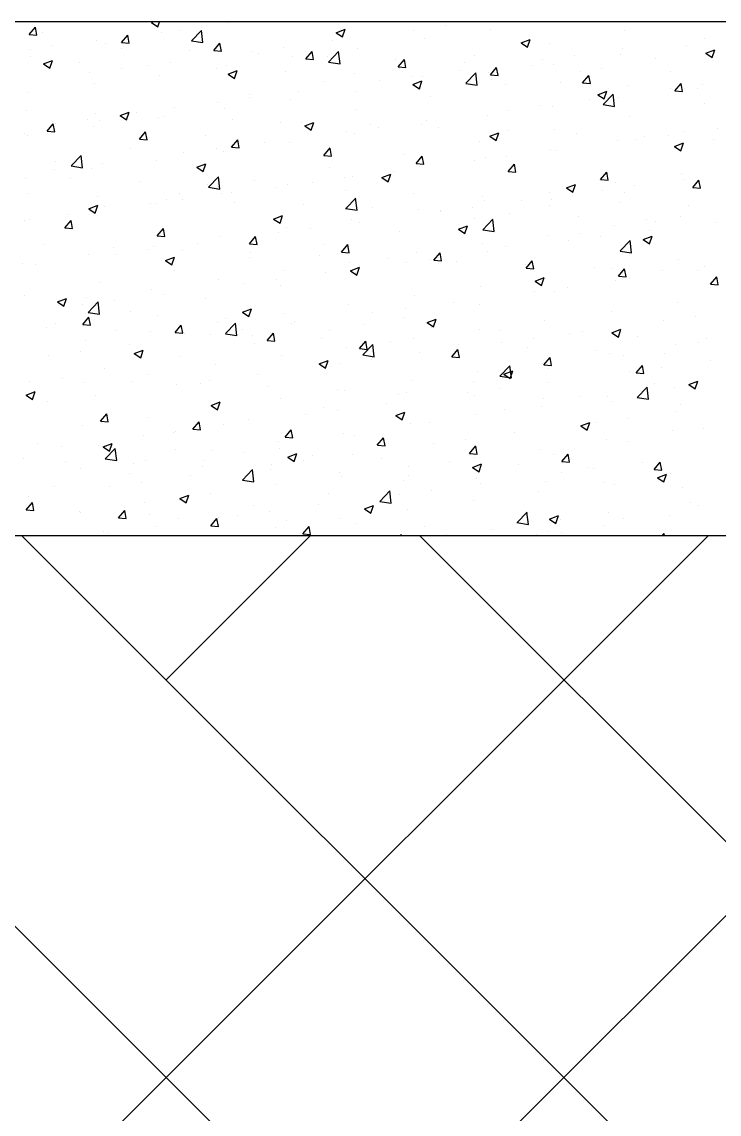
# Model space of a CAD drawing. Header units: millimetres. Extents: x 331487 to 517269, y 198509 to 399936.
# Drawn here: x 406432 to 406974, y 399086 to 399936 of the extents above; entities that cross this region are included whole.
import ezdxf

# ---------------------------------------------------------------- set-up
doc = ezdxf.new("R2010")
doc.units = ezdxf.units.MM
doc.header["$MEASUREMENT"] = 0
doc.linetypes.add('DASHED', pattern=[0.75, 0.5, -0.25])
doc.layers.add('9th_Sunk', color=251, linetype='DASHED', lineweight=5)
doc.layers.add('COLUMN', color=6, linetype='Continuous')

msp = doc.modelspace()

# ---------------------------------------------------------------- linework, layer by layer
at = {"layer": '9th_Sunk', "linetype": 'Continuous'}
for p, q in [((405615.84, 397877.55), (407274.77, 399536.48)), ((406079.88, 398650.95), (406965.41, 399536.48)), ((408400.07, 397258.83), (406122.42, 399536.48)), ((407936.03, 398032.23), (406431.78, 399536.48)), ((406543.92, 399424.34), (406656.05, 399536.48)), ((407471.99, 398805.62), (406741.14, 399536.48))]:
    msp.add_line(p, q, dxfattribs=at)
at = {"layer": 'COLUMN'}
for p, q in [((420345.71, 399936.48), (392220.13, 399936.48)), ((420350.13, 399536.48), (392620.13, 399536.48))]:
    msp.add_line(p, q, dxfattribs=at)
at = {"layer": 'COLUMN', "color": 2, "linetype": 'Continuous'}
for p, q in [((406437.53, 399926.6), (406442.35, 399932.34)), ((406443.5, 399926.07), (406442.35, 399932.34)), ((406510.69, 399936.26), (406510.69, 399936.26)), ((406532.52, 399936.06), (406533.6, 399936.48)), ((406532.52, 399936.06), (406537.49, 399932.71)), ((406537.49, 399932.7), (406538.75, 399936.48)), ((406592.14, 399935.73), (406592.14, 399935.73)), ((406761.54, 399933.31), (406761.54, 399933.31)), ((406437.53, 399926.6), (406443.5, 399926.08)), ((406447.53, 399927.94), (406447.53, 399927.94)), ((406509.25, 399920.32), (406514.07, 399926.07)), ((406515.23, 399919.8), (406514.07, 399926.06)), ((406540.2, 399928.23), (406540.2, 399928.23)), ((406554.78, 399929.59), (406554.78, 399929.59)), ((406563.61, 399921.75), (406571.4, 399929.86)), ((406572.47, 399920.33), (406571.36, 399929.83)), ((406676.23, 399928.05), (406683.23, 399930.74)), ((406676.23, 399928.05), (406681.2, 399924.7)), ((406681.2, 399924.7), (406683.23, 399930.74)), ((406736.5, 399930.01), (406736.5, 399930.01)), ((406744.72, 399923.38), (406744.72, 399923.38)), ((406796.06, 399930.42), (406796.06, 399930.42)), ((406900.57, 399929.99), (406900.57, 399929.99)), ((406962.32, 399923.76), (406962.32, 399923.76)), ((406438.35, 399914.79), (406438.35, 399914.79)), ((406455.58, 399918.37), (406455.58, 399918.37)), ((406489.69, 399921.83), (406489.69, 399921.83)), ((406496.47, 399919.58), (406496.47, 399919.58)), ((406508.96, 399916.11), (406508.96, 399916.11)), ((406509.25, 399920.32), (406515.23, 399919.8)), ((406563.57, 399921.71), (406572.47, 399920.33)), ((406580.98, 399914.05), (406585.8, 399919.79)), ((406586.95, 399913.52), (406585.8, 399919.79)), ((406635.48, 399916.71), (406635.48, 399916.71)), ((406673.35, 399921.7), (406673.35, 399921.7)), ((406692.78, 399915.88), (406692.78, 399915.88)), ((406819.94, 399920.04), (406826.94, 399922.73)), ((406819.94, 399920.04), (406824.92, 399916.69)), ((406824.91, 399916.69), (406826.94, 399922.73)), ((406842.25, 399919.98), (406842.25, 399919.98)), ((406899.17, 399915.45), (406899.17, 399915.45)), ((406948.64, 399918.07), (406948.64, 399918.07)), ((406963.66, 399912.03), (406970.66, 399914.72)), ((406968.63, 399908.68), (406970.65, 399914.72)), ((406438.15, 399909.57), (406438.15, 399909.57)), ((406448.49, 399903.81), (406455.5, 399906.5)), ((406453.47, 399900.45), (406455.49, 399906.49)), ((406562.34, 399913.85), (406562.34, 399913.85)), ((406580.98, 399914.05), (406586.96, 399913.53)), ((406610.44, 399913.41), (406610.44, 399913.41)), ((406615.72, 399911.6), (406615.72, 399911.6)), ((406642.27, 399909.48), (406642.27, 399909.48)), ((406652.7, 399907.77), (406657.53, 399913.52)), ((406652.7, 399907.77), (406658.68, 399907.25)), ((406658.68, 399907.25), (406657.52, 399913.51)), ((406669.11, 399909.34), (406669.11, 399909.34)), ((406670.33, 399905.2), (406678.12, 399913.31)), ((406679.19, 399903.78), (406678.09, 399913.28)), ((406722.49, 399907.09), (406722.49, 399907.09)), ((406724.43, 399901.5), (406729.25, 399907.24)), ((406730.41, 399900.97), (406729.25, 399907.24)), ((406783.93, 399909.96), (406783.93, 399909.96)), ((406836.26, 399907.17), (406836.26, 399907.17)), ((406861.29, 399910.46), (406861.29, 399910.46)), ((406897.29, 399911.03), (406897.29, 399911.03)), ((406924.53, 399908.03), (406924.53, 399908.03)), ((406963.66, 399912.03), (406968.63, 399908.68)), ((406448.5, 399903.81), (406453.47, 399900.45)), ((406476.66, 399904.93), (406476.66, 399904.93)), ((406509.41, 399900.11), (406509.41, 399900.11)), ((406530.04, 399902.68), (406530.04, 399902.68)), ((406547.29, 399905.1), (406547.29, 399905.1)), ((406583.43, 399900.42), (406583.43, 399900.42)), ((406590.92, 399902.44), (406590.92, 399902.44)), ((406592.21, 399895.8), (406599.21, 399898.49)), ((406597.18, 399892.44), (406599.21, 399898.49)), ((406636.81, 399898.17), (406636.81, 399898.17)), ((406670.3, 399905.16), (406679.19, 399903.78)), ((406724.43, 399901.5), (406730.41, 399900.98)), ((406725.61, 399899.95), (406725.61, 399899.95)), ((406773.1, 399898.85), (406773.1, 399898.85)), ((406775.87, 399904.83), (406775.87, 399904.83)), ((406796.16, 399895.22), (406800.98, 399900.97)), ((406802.13, 399894.69), (406800.98, 399900.96)), ((406829.25, 399902.58), (406829.25, 399902.58)), ((406845.35, 399903.53), (406845.35, 399903.53)), ((406866.21, 399898.02), (406866.21, 399898.02)), ((406882.63, 399900.32), (406882.63, 399900.32)), ((406936.02, 399898.07), (406936.02, 399898.07)), ((406484.38, 399896.82), (406484.38, 399896.82)), ((406538.98, 399894.94), (406538.98, 399894.94)), ((406592.21, 399895.8), (406597.18, 399892.44)), ((406667.29, 399889.94), (406667.29, 399889.94)), ((406690.19, 399895.91), (406690.19, 399895.91)), ((406710.2, 399890.57), (406710.2, 399890.57)), ((406735.23, 399893.86), (406735.23, 399893.86)), ((406735.92, 399887.79), (406742.92, 399890.48)), ((406740.89, 399884.43), (406742.92, 399890.48)), ((406743.5, 399890.09), (406743.5, 399890.09)), ((406743.57, 399893.66), (406743.57, 399893.66)), ((406777.06, 399888.64), (406784.85, 399896.76)), ((406785.92, 399887.23), (406784.81, 399896.73)), ((406794.84, 399897.13), (406794.84, 399897.13)), ((406796.16, 399895.22), (406802.13, 399894.7)), ((406796.96, 399891.4), (406796.96, 399891.4)), ((406867.88, 399888.95), (406872.7, 399894.69)), ((406873.86, 399888.42), (406872.7, 399894.69)), ((406437.13, 399881.5), (406437.13, 399881.5)), ((406488.47, 399888.54), (406488.47, 399888.54)), ((406647.04, 399882.25), (406647.04, 399882.25)), ((406691.56, 399882.59), (406691.56, 399882.59)), ((406735.92, 399887.79), (406740.9, 399884.44)), ((406777.02, 399888.61), (406785.92, 399887.23)), ((406807.89, 399888.01), (406807.89, 399888.01)), ((406850.34, 399889.14), (406850.34, 399889.14)), ((406867.88, 399888.95), (406873.86, 399888.43)), ((406879.63, 399879.78), (406886.64, 399882.47)), ((406884.6, 399876.43), (406886.63, 399882.47)), ((406903.72, 399886.89), (406903.72, 399886.89)), ((406936.01, 399884.32), (406936.01, 399884.32)), ((406939.61, 399882.67), (406944.43, 399888.42)), ((406939.61, 399882.67), (406945.59, 399882.15)), ((406945.58, 399882.14), (406944.43, 399888.41)), ((406947.42, 399884.78), (406947.42, 399884.78)), ((406957.1, 399884.63), (406957.1, 399884.63)), ((406961.05, 399887.62), (406961.05, 399887.62)), ((406584.13, 399873.97), (406584.13, 399873.97)), ((406608.97, 399879.93), (406608.97, 399879.93)), ((406609.17, 399877.27), (406609.17, 399877.27)), ((406641.05, 399876.19), (406641.05, 399876.19)), ((406749.57, 399878), (406749.57, 399878)), ((406872.86, 399876.01), (406872.86, 399876.01)), ((406879.63, 399879.78), (406884.61, 399876.43)), ((406883.78, 399872.09), (406891.57, 399880.21)), ((406892.64, 399870.68), (406891.53, 399880.17)), ((406896.08, 399877.74), (406896.08, 399877.74)), ((406962.72, 399873.03), (406962.72, 399873.03)), ((406435.68, 399867.53), (406435.68, 399867.53)), ((406489.06, 399865.28), (406489.06, 399865.28)), ((406508.19, 399863.55), (406515.19, 399866.23)), ((406513.16, 399860.19), (406515.18, 399866.23)), ((406520.98, 399865.66), (406520.98, 399865.66)), ((406550.66, 399869.92), (406550.66, 399869.92)), ((406589.71, 399869.15), (406589.71, 399869.15)), ((406691.25, 399867.99), (406691.25, 399867.99)), ((406793.63, 399863.84), (406793.63, 399863.84)), ((406809.95, 399867.72), (406809.95, 399867.72)), ((406834.99, 399871.02), (406834.99, 399871.02)), ((406844.14, 399870.24), (406844.14, 399870.24)), ((406883.75, 399872.06), (406892.64, 399870.68)), ((406451.4, 399851.38), (406456.22, 399857.13)), ((406457.38, 399850.85), (406456.22, 399857.12)), ((406458.07, 399857.38), (406458.07, 399857.38)), ((406483.11, 399860.67), (406483.11, 399860.67)), ((406487.26, 399855.25), (406487.26, 399855.25)), ((406492.34, 399859.91), (406492.34, 399859.91)), ((406508.19, 399863.55), (406513.16, 399860.19)), ((406537.77, 399861.65), (406537.77, 399861.65)), ((406542.45, 399863.02), (406542.45, 399863.02)), ((406595.83, 399860.77), (406595.83, 399860.77)), ((406632.94, 399857.98), (406632.94, 399857.98)), ((406649.21, 399858.51), (406649.21, 399858.51)), ((406651.9, 399855.54), (406658.9, 399858.23)), ((406651.9, 399855.54), (406656.87, 399852.18)), ((406656.87, 399852.18), (406658.9, 399858.22)), ((406702.59, 399856.26), (406702.59, 399856.26)), ((406742.28, 399856.8), (406742.28, 399856.8)), ((406746.8, 399859.41), (406746.8, 399859.41)), ((406904.4, 399863.02), (406904.4, 399863.02)), ((406434.02, 399849.9), (406434.02, 399849.9)), ((406435.91, 399848.21), (406435.91, 399848.21)), ((406451.4, 399851.38), (406457.38, 399850.86)), ((406523.13, 399845.1), (406527.95, 399850.85)), ((406529.1, 399844.58), (406527.95, 399850.84)), ((406574.62, 399847.97), (406574.62, 399847.97)), ((406683.89, 399851.13), (406683.89, 399851.13)), ((406690.35, 399849.3), (406690.35, 399849.3)), ((406708.92, 399854.42), (406708.92, 399854.42)), ((406755.98, 399854), (406755.98, 399854)), ((406795.61, 399847.53), (406802.61, 399850.22)), ((406795.61, 399847.53), (406800.59, 399844.17)), ((406800.58, 399844.17), (406802.61, 399850.21)), ((406809.36, 399851.75), (406809.36, 399851.75)), ((406846.08, 399853.01), (406846.08, 399853.01)), ((406862.74, 399849.49), (406862.74, 399849.49)), ((406916.12, 399847.23), (406916.12, 399847.23)), ((406934.74, 399848.18), (406934.74, 399848.18)), ((406946.2, 399851.49), (406946.2, 399851.49)), ((406972.61, 399853.16), (406972.61, 399853.16)), ((406523.13, 399845.1), (406529.1, 399844.58)), ((406594.85, 399838.83), (406599.67, 399844.58)), ((406594.85, 399838.83), (406600.83, 399838.31)), ((406600.83, 399838.3), (406599.67, 399844.57)), ((406620.73, 399842.81), (406620.73, 399842.81)), ((406639.83, 399842.9), (406639.83, 399842.9)), ((406666.58, 399832.55), (406671.4, 399838.3)), ((406672.55, 399832.03), (406671.4, 399838.29)), ((406787.76, 399843), (406787.76, 399843)), ((406894.86, 399844.45), (406894.86, 399844.45)), ((406909.71, 399844.88), (406909.71, 399844.88)), ((406939.32, 399839.52), (406946.33, 399842.21)), ((406939.32, 399839.52), (406944.3, 399836.16)), ((406944.3, 399836.16), (406946.32, 399842.21)), ((406969.5, 399844.98), (406969.5, 399844.98)), ((406470.14, 399824.34), (406477.93, 399832.45)), ((406479, 399822.92), (406477.9, 399832.42)), ((406516.3, 399837.96), (406516.3, 399837.96)), ((406557.83, 399834.53), (406557.83, 399834.53)), ((406582.86, 399837.83), (406582.86, 399837.83)), ((406588.49, 399835.86), (406588.49, 399835.86)), ((406666.58, 399832.55), (406672.56, 399832.03)), ((406729.45, 399832.99), (406729.45, 399832.99)), ((406738.31, 399826.28), (406743.13, 399832.02)), ((406744.28, 399825.75), (406743.12, 399832.02)), ((406792.41, 399830.55), (406792.41, 399830.55)), ((406808.68, 399831.58), (406808.68, 399831.58)), ((406842.92, 399836.96), (406842.92, 399836.96)), ((406846.55, 399836.57), (406846.55, 399836.57)), ((406456.8, 399821.23), (406456.8, 399821.23)), ((406457.98, 399827.95), (406457.98, 399827.95)), ((406470.11, 399824.3), (406479, 399822.92)), ((406486.04, 399821.96), (406486.04, 399821.96)), ((406494.67, 399826.22), (406494.67, 399826.22)), ((406536.55, 399828.36), (406536.55, 399828.36)), ((406567.88, 399823.28), (406574.88, 399825.97)), ((406567.88, 399823.28), (406572.85, 399819.93)), ((406572.85, 399819.93), (406574.87, 399825.97)), ((406671.13, 399822.98), (406671.13, 399822.98)), ((406738.31, 399826.28), (406744.28, 399825.76)), ((406741.07, 399823.51), (406741.07, 399823.51)), ((406783.65, 399828.28), (406783.65, 399828.28)), ((406810.03, 399820), (406814.85, 399825.75)), ((406816.01, 399819.48), (406814.85, 399825.74)), ((406434.7, 399814.92), (406434.7, 399814.92)), ((406469.59, 399814.18), (406469.59, 399814.18)), ((406576.87, 399807.78), (406584.65, 399815.9)), ((406585.73, 399806.37), (406584.62, 399815.87)), ((406612.81, 399812.97), (406612.81, 399812.97)), ((406682.62, 399814.98), (406682.62, 399814.98)), ((406689.13, 399816.01), (406689.13, 399816.01)), ((406711.59, 399815.28), (406718.59, 399817.96)), ((406711.59, 399815.28), (406716.56, 399811.92)), ((406716.56, 399811.92), (406718.59, 399817.96)), ((406720.49, 399819.97), (406720.49, 399819.97)), ((406810.03, 399820), (406816.01, 399819.48)), ((406881.76, 399813.73), (406886.58, 399819.47)), ((406881.76, 399813.73), (406887.73, 399813.21)), ((406887.73, 399813.2), (406886.58, 399819.47)), ((406944.99, 399818.2), (406944.99, 399818.2)), ((406946.31, 399813.72), (406946.31, 399813.72)), ((406953.48, 399807.45), (406958.3, 399813.2)), ((406959.46, 399806.93), (406958.3, 399813.19)), ((406958.59, 399813.37), (406958.59, 399813.37)), ((406522.97, 399811.92), (406522.97, 399811.92)), ((406576.35, 399809.67), (406576.35, 399809.67)), ((406576.83, 399807.75), (406585.73, 399806.37)), ((406629.74, 399807.41), (406629.74, 399807.41)), ((406638.62, 399809.61), (406638.62, 399809.61)), ((406657.58, 399811.69), (406657.58, 399811.69)), ((406683.12, 399805.16), (406683.12, 399805.16)), ((406855.3, 399807.27), (406862.3, 399809.95)), ((406855.3, 399807.27), (406860.28, 399803.91)), ((406860.27, 399803.91), (406862.3, 399809.95)), ((406883.4, 399805.44), (406883.4, 399805.44)), ((406893.64, 399811.16), (406893.64, 399811.16)), ((406908.43, 399808.73), (406908.43, 399808.73)), ((406953.48, 399807.45), (406959.46, 399806.93)), ((406437.29, 399803), (406437.29, 399803)), ((406490.68, 399800.75), (406490.68, 399800.75)), ((406544.06, 399798.49), (406544.06, 399798.49)), ((406554.49, 399802.96), (406554.49, 399802.96)), ((406556.55, 399798.39), (406556.55, 399798.39)), ((406587.27, 399802.57), (406587.27, 399802.57)), ((406594.43, 399803.37), (406594.43, 399803.37)), ((406597.44, 399796.24), (406597.44, 399796.24)), ((406683.59, 399791.23), (406691.38, 399799.35)), ((406692.45, 399789.82), (406691.34, 399799.31)), ((406736.5, 399802.9), (406736.5, 399802.9)), ((406789.88, 399800.65), (406789.88, 399800.65)), ((406791.2, 399797.26), (406791.2, 399797.26)), ((406820.25, 399797.12), (406820.25, 399797.12)), ((406841.71, 399803.67), (406841.71, 399803.67)), ((406843.27, 399798.39), (406843.27, 399798.39)), ((406896.65, 399796.14), (406896.65, 399796.14)), ((406900.27, 399803.36), (406900.27, 399803.36)), ((406483.85, 399791.03), (406490.86, 399793.72)), ((406483.85, 399791.03), (406488.83, 399787.68)), ((406484.83, 399788.67), (406484.83, 399788.67)), ((406488.82, 399787.67), (406490.85, 399793.72)), ((406496.17, 399792.95), (406496.17, 399792.95)), ((406531.52, 399795.09), (406531.52, 399795.09)), ((406535.34, 399795.07), (406535.34, 399795.07)), ((406650.82, 399793.98), (406650.82, 399793.98)), ((406683.56, 399791.2), (406692.45, 399789.82)), ((406704.2, 399791.72), (406704.2, 399791.72)), ((406739.85, 399790.22), (406739.85, 399790.22)), ((406757.34, 399788.84), (406757.34, 399788.84)), ((406757.59, 399789.47), (406757.59, 399789.47)), ((406782.37, 399792.14), (406782.37, 399792.14)), ((406810.97, 399787.21), (406810.97, 399787.21)), ((406841.95, 399793.35), (406841.95, 399793.35)), ((406950.03, 399793.88), (406950.03, 399793.88)), ((406433.48, 399781.63), (406433.48, 399781.63)), ((406437.85, 399782.94), (406437.85, 399782.94)), ((406465.28, 399776.16), (406470.1, 399781.91)), ((406468.37, 399786.78), (406468.37, 399786.78)), ((406471.25, 399775.63), (406470.1, 399781.9)), ((406627.57, 399783.02), (406634.57, 399785.71)), ((406627.57, 399783.02), (406632.54, 399779.67)), ((406632.54, 399779.67), (406634.57, 399785.71)), ((406687.91, 399782.73), (406687.91, 399782.73)), ((406694.18, 399780.53), (406694.18, 399780.53)), ((406783.64, 399783.34), (406783.64, 399783.34)), ((406790.31, 399774.68), (406798.1, 399782.8)), ((406799.17, 399773.27), (406798.07, 399782.76)), ((406864.35, 399784.96), (406864.35, 399784.96)), ((406917.73, 399782.7), (406917.73, 399782.7)), ((406924.23, 399781.4), (406924.23, 399781.4)), ((406943.77, 399784.92), (406943.77, 399784.92)), ((406971.12, 399780.45), (406971.12, 399780.45)), ((406465.28, 399776.16), (406471.25, 399775.64)), ((406537, 399769.89), (406541.82, 399775.63)), ((406542.98, 399769.36), (406541.82, 399775.63)), ((406631.28, 399772.25), (406631.28, 399772.25)), ((406637.4, 399776.32), (406637.4, 399776.32)), ((406656.31, 399775.54), (406656.31, 399775.54)), ((406725.32, 399773.33), (406725.32, 399773.33)), ((406771.28, 399775.01), (406778.28, 399777.7)), ((406771.28, 399775.01), (406776.25, 399771.66)), ((406776.25, 399771.66), (406778.28, 399777.7)), ((406790.28, 399774.64), (406799.17, 399773.26)), ((406840.49, 399770.38), (406840.49, 399770.38)), ((406865.92, 399771.39), (406865.92, 399771.39)), ((406892.43, 399777.87), (406892.43, 399777.87)), ((406920, 399774.28), (406920, 399774.28)), ((406449.7, 399763.35), (406449.7, 399763.35)), ((406534.12, 399761.78), (406534.12, 399761.78)), ((406537, 399769.89), (406542.98, 399769.36)), ((406568.12, 399763.93), (406568.12, 399763.93)), ((406586.06, 399769.28), (406586.06, 399769.28)), ((406608.73, 399763.61), (406613.55, 399769.36)), ((406608.73, 399763.61), (406614.71, 399763.09)), ((406614.7, 399763.08), (406613.55, 399769.35)), ((406667, 399763.31), (406667, 399763.31)), ((406680.45, 399757.34), (406685.28, 399763.08)), ((406686.43, 399756.81), (406685.27, 399763.07)), ((406789.98, 399763.97), (406789.98, 399763.97)), ((406857.09, 399766), (406857.09, 399766)), ((406882.13, 399769.29), (406882.13, 399769.29)), ((406897.04, 399758.13), (406904.83, 399766.25)), ((406905.9, 399756.71), (406904.79, 399766.21)), ((406914.99, 399767), (406921.99, 399769.69)), ((406914.99, 399767), (406919.97, 399763.65)), ((406919.96, 399763.65), (406921.99, 399769.69)), ((406483.61, 399755.38), (406483.61, 399755.38)), ((406503.08, 399761.09), (406503.08, 399761.09)), ((406505.21, 399755.65), (406505.21, 399755.65)), ((406530.25, 399758.94), (406530.25, 399758.94)), ((406543.54, 399750.77), (406550.55, 399753.46)), ((406548.52, 399747.41), (406550.54, 399753.46)), ((406556.46, 399758.84), (406556.46, 399758.84)), ((406608.68, 399753.3), (406608.68, 399753.3)), ((406609.84, 399756.58), (406609.84, 399756.58)), ((406663.22, 399754.33), (406663.22, 399754.33)), ((406680.45, 399757.34), (406686.43, 399756.81)), ((406738.64, 399756.93), (406738.64, 399756.93)), ((406752.18, 399751.06), (406757, 399756.81)), ((406758.16, 399750.53), (406757, 399756.8)), ((406793.94, 399757.68), (406793.94, 399757.68)), ((406807.6, 399761.38), (406807.6, 399761.38)), ((406897, 399758.09), (406905.9, 399756.71)), ((406432.27, 399748.34), (406432.27, 399748.34)), ((406442.06, 399747.33), (406442.06, 399747.33)), ((406543.54, 399750.77), (406548.52, 399747.41)), ((406686.7, 399749.44), (406686.7, 399749.44)), ((406687.26, 399742.76), (406694.26, 399745.45)), ((406692.23, 399739.4), (406694.26, 399745.45)), ((406716.61, 399752.07), (406716.61, 399752.07)), ((406731.03, 399749.4), (406731.03, 399749.4)), ((406749.28, 399751.37), (406749.28, 399751.37)), ((406752.18, 399751.06), (406758.16, 399750.54)), ((406756.07, 399752.7), (406756.07, 399752.7)), ((406769.99, 399749.82), (406769.99, 399749.82)), ((406823.37, 399747.56), (406823.37, 399747.56)), ((406823.91, 399744.78), (406828.73, 399750.53)), ((406823.91, 399744.78), (406829.88, 399744.26)), ((406829.88, 399744.26), (406828.73, 399750.52)), ((406876.75, 399745.3), (406876.75, 399745.3)), ((406942.56, 399751.63), (406942.56, 399751.63)), ((406962.42, 399746.4), (406962.42, 399746.4)), ((406550.36, 399743.29), (406550.36, 399743.29)), ((406636.19, 399743.03), (406636.19, 399743.03)), ((406667.88, 399741.09), (406667.88, 399741.09)), ((406687.26, 399742.76), (406692.23, 399739.41)), ((406690.96, 399741.36), (406690.96, 399741.36)), ((406830.97, 399734.75), (406837.97, 399737.44)), ((406835.94, 399731.4), (406837.97, 399737.44)), ((406839.27, 399737.09), (406839.27, 399737.09)), ((406891.21, 399744.58), (406891.21, 399744.58)), ((406895.63, 399738.51), (406900.45, 399744.25)), ((406895.63, 399738.51), (406901.61, 399737.99)), ((406901.61, 399737.98), (406900.45, 399744.25)), ((406904.11, 399736.39), (406904.11, 399736.39)), ((406930.14, 399743.05), (406930.14, 399743.05)), ((406956.85, 399743.15), (406956.85, 399743.15)), ((406967.36, 399732.23), (406972.18, 399737.98)), ((406973.33, 399731.71), (406972.18, 399737.97)), ((406492.04, 399733.28), (406492.04, 399733.28)), ((406532.9, 399728.5), (406532.9, 399728.5)), ((406584.84, 399735.99), (406584.84, 399735.99)), ((406604.97, 399732.8), (406604.97, 399732.8)), ((406630, 399736.1), (406630, 399736.1)), ((406632.64, 399731.35), (406632.64, 399731.35)), ((406788.76, 399730.69), (406788.76, 399730.69)), ((406830.97, 399734.75), (406835.95, 399731.4)), ((406855.82, 399729.85), (406855.82, 399729.85)), ((406893.69, 399734.84), (406893.69, 399734.84)), ((406967.36, 399732.23), (406973.34, 399731.71)), ((406433.72, 399723.27), (406433.72, 399723.27)), ((406459.52, 399718.52), (406466.52, 399721.2)), ((406464.49, 399715.16), (406466.52, 399721.2)), ((406482.39, 399722.09), (406482.39, 399722.09)), ((406503.94, 399719.5), (406503.94, 399719.5)), ((406541.81, 399724.49), (406541.81, 399724.49)), ((406574.32, 399721.34), (406574.32, 399721.34)), ((406737.42, 399723.64), (406737.42, 399723.64)), ((406830.79, 399726.56), (406830.79, 399726.56)), ((406845.79, 399726.38), (406845.79, 399726.38)), ((406459.52, 399718.52), (406464.5, 399715.16)), ((406478.91, 399716.21), (406478.91, 399716.21)), ((406483.4, 399710.37), (406491.19, 399718.49)), ((406492.26, 399708.96), (406491.15, 399718.45)), ((406516, 399711.33), (406516, 399711.33)), ((406603.24, 399710.51), (406610.24, 399713.2)), ((406608.21, 399707.15), (406610.23, 399713.19)), ((406685.48, 399716.15), (406685.48, 399716.15)), ((406729.76, 399713.26), (406729.76, 399713.26)), ((406767.63, 399718.24), (406767.63, 399718.24)), ((406787.47, 399716.37), (406787.47, 399716.37)), ((406890, 399711.3), (406890, 399711.3)), ((406941.34, 399718.34), (406941.34, 399718.34)), ((406479.15, 399700.94), (406483.97, 399706.69)), ((406483.37, 399710.34), (406492.26, 399708.96)), ((406483.6, 399709.99), (406483.6, 399709.99)), ((406485.13, 399700.41), (406483.97, 399706.68)), ((406536.99, 399707.74), (406536.99, 399707.74)), ((406583.63, 399702.7), (406583.63, 399702.7)), ((406590.37, 399705.48), (406590.37, 399705.48)), ((406603.24, 399710.51), (406608.21, 399707.15)), ((406634.97, 399709.74), (406634.97, 399709.74)), ((406643.75, 399703.23), (406643.75, 399703.23)), ((406704.72, 399709.96), (406704.72, 399709.96)), ((406729.15, 399706.36), (406729.15, 399706.36)), ((406746.95, 399702.5), (406753.95, 399705.19)), ((406746.95, 399702.5), (406751.92, 399699.14)), ((406751.92, 399699.14), (406753.95, 399705.18)), ((406838.06, 399703.8), (406838.06, 399703.8)), ((406930.54, 399703.71), (406930.54, 399703.71)), ((406955.58, 399707.01), (406955.58, 399707.01)), ((406451.31, 399698.82), (406451.31, 399698.82)), ((406457.68, 399701.32), (406457.68, 399701.32)), ((406479.15, 399700.94), (406485.13, 399700.42)), ((406504.69, 399696.56), (406504.69, 399696.56)), ((406531.69, 399695.21), (406531.69, 399695.21)), ((406550.88, 399694.67), (406555.7, 399700.41)), ((406550.88, 399694.67), (406556.86, 399694.14)), ((406556.85, 399694.14), (406555.7, 399700.41)), ((406558.07, 399694.31), (406558.07, 399694.31)), ((406590.09, 399693.78), (406598.98, 399692.4)), ((406590.12, 399693.82), (406597.91, 399701.94)), ((406598.98, 399692.41), (406597.88, 399701.9)), ((406603.7, 399696.66), (406603.7, 399696.66)), ((406622.6, 399688.39), (406627.42, 399694.14)), ((406628.58, 399687.86), (406627.42, 399694.13)), ((406641.57, 399701.65), (406641.57, 399701.65)), ((406670.83, 399696.35), (406670.83, 399696.35)), ((406697.13, 399700.97), (406697.13, 399700.97)), ((406750.52, 399698.72), (406750.52, 399698.72)), ((406787.55, 399697.4), (406787.55, 399697.4)), ((406803.9, 399696.46), (406803.9, 399696.46)), ((406857.28, 399694.2), (406857.28, 399694.2)), ((406867.39, 399695.4), (406867.39, 399695.4)), ((406890.66, 399694.49), (406897.66, 399697.18)), ((406890.66, 399694.49), (406895.64, 399691.13)), ((406895.63, 399691.13), (406897.66, 399697.18)), ((406481.18, 399688.8), (406481.18, 399688.8)), ((406578.66, 399693.36), (406578.66, 399693.36)), ((406611.45, 399692.05), (406611.45, 399692.05)), ((406612.51, 399686.34), (406612.51, 399686.34)), ((406622.6, 399688.39), (406628.58, 399687.87)), ((406664.84, 399689.79), (406664.84, 399689.79)), ((406694.33, 399682.12), (406699.15, 399687.86)), ((406696.85, 399677.27), (406704.64, 399685.39)), ((406700.3, 399681.59), (406699.15, 399687.86)), ((406705.71, 399675.85), (406704.6, 399685.35)), ((406718.22, 399687.54), (406718.22, 399687.54)), ((406736.2, 399690.36), (406736.2, 399690.36)), ((406771.6, 399685.28), (406771.6, 399685.28)), ((406804.48, 399687.11), (406804.48, 399687.11)), ((406829.51, 399690.41), (406829.51, 399690.41)), ((406910.66, 399691.95), (406910.66, 399691.95)), ((406958.3, 399686.74), (406958.3, 399686.74)), ((406964.04, 399689.69), (406964.04, 399689.69)), ((406452.6, 399676.77), (406452.6, 399676.77)), ((406477.63, 399680.06), (406477.63, 399680.06)), ((406515.51, 399685.05), (406515.51, 399685.05)), ((406519.21, 399678.25), (406526.22, 399680.94)), ((406519.21, 399678.25), (406524.19, 399674.9)), ((406524.18, 399674.9), (406526.21, 399680.94)), ((406684.27, 399682.86), (406684.27, 399682.86)), ((406694.33, 399682.12), (406700.31, 399681.59)), ((406696.81, 399677.23), (406705.71, 399675.85)), ((406741.32, 399678.8), (406741.32, 399678.8)), ((406766.06, 399675.84), (406770.88, 399681.59)), ((406772.03, 399675.31), (406770.87, 399681.58)), ((406824.98, 399683.03), (406824.98, 399683.03)), ((406878.36, 399680.77), (406878.36, 399680.77)), ((406888.78, 399678.01), (406888.78, 399678.01)), ((406899.98, 399676.73), (406899.98, 399676.73)), ((406931.75, 399678.52), (406931.75, 399678.52)), ((406940.12, 399685.05), (406940.12, 399685.05)), ((406554.19, 399676.33), (406554.19, 399676.33)), ((406582.41, 399669.41), (406582.41, 399669.41)), ((406633.75, 399676.46), (406633.75, 399676.46)), ((406662.93, 399670.25), (406669.93, 399672.93)), ((406662.93, 399670.25), (406667.9, 399666.89)), ((406667.9, 399666.89), (406669.92, 399672.93)), ((406678.42, 399670.52), (406678.42, 399670.52)), ((406703.45, 399673.81), (406703.45, 399673.81)), ((406766.06, 399675.84), (406772.03, 399675.32)), ((406803.57, 399660.72), (406811.36, 399668.83)), ((406812.43, 399659.3), (406811.33, 399668.8)), ((406836.84, 399670.51), (406836.84, 399670.51)), ((406837.78, 399669.57), (406842.6, 399675.31)), ((406837.78, 399669.57), (406843.76, 399669.04)), ((406843.76, 399669.04), (406842.6, 399675.31)), ((406909.51, 399663.29), (406914.33, 399669.04)), ((406915.48, 399662.76), (406914.33, 399669.03)), ((406967.14, 399672.55), (406967.14, 399672.55)), ((406495.88, 399666.32), (406495.88, 399666.32)), ((406530.47, 399661.92), (406530.47, 399661.92)), ((406615.26, 399662.2), (406615.26, 399662.2)), ((406786.33, 399664.11), (406786.33, 399664.11)), ((406803.54, 399660.68), (406812.43, 399659.3)), ((406806.64, 399662.24), (406813.64, 399664.92)), ((406806.64, 399662.24), (406811.61, 399658.88)), ((406811.61, 399658.88), (406813.64, 399664.92)), ((406841.66, 399666.72), (406841.66, 399666.72)), ((406904.23, 399664.27), (406904.23, 399664.27)), ((406909.51, 399663.29), (406915.49, 399662.77)), ((406929.27, 399667.57), (406929.27, 399667.57)), ((406437.56, 399656.31), (406437.56, 399656.31)), ((406463.71, 399659.16), (406463.71, 399659.16)), ((406479.96, 399655.51), (406479.96, 399655.51)), ((406517.09, 399656.91), (406517.09, 399656.91)), ((406552.36, 399653.92), (406552.36, 399653.92)), ((406570.47, 399654.65), (406570.47, 399654.65)), ((406577.39, 399657.22), (406577.39, 399657.22)), ((406623.86, 399652.4), (406623.86, 399652.4)), ((406734.99, 399657.07), (406734.99, 399657.07)), ((406783.34, 399656.71), (406783.34, 399656.71)), ((406841.08, 399655.96), (406841.08, 399655.96)), ((406910.3, 399644.16), (406918.09, 399652.28)), ((406919.16, 399642.75), (406918.05, 399652.25)), ((406923.94, 399654.77), (406923.94, 399654.77)), ((406938.91, 399651.76), (406938.91, 399651.76)), ((406950.35, 399654.23), (406957.35, 399656.92)), ((406950.35, 399654.23), (406955.33, 399650.87)), ((406955.32, 399650.87), (406957.35, 399656.91)), ((406435.19, 399646), (406442.19, 399648.69)), ((406435.19, 399646), (406440.17, 399642.65)), ((406440.16, 399642.64), (406442.19, 399648.69)), ((406489.2, 399645.61), (406489.2, 399645.61)), ((406632.54, 399643.17), (406632.54, 399643.17)), ((406677.24, 399650.14), (406677.24, 399650.14)), ((406683.05, 399649.57), (406683.05, 399649.57)), ((406725.02, 399646.7), (406725.02, 399646.7)), ((406730.62, 399647.88), (406730.62, 399647.88)), ((406778.17, 399647.67), (406778.17, 399647.67)), ((406784, 399645.63), (406784, 399645.63)), ((406803.21, 399650.97), (406803.21, 399650.97)), ((406837.38, 399643.37), (406837.38, 399643.37)), ((406865.62, 399644.76), (406865.62, 399644.76)), ((406887.57, 399644.72), (406887.57, 399644.72)), ((406910.26, 399644.13), (406919.16, 399642.75)), ((406451.33, 399640.62), (406451.33, 399640.62)), ((406578.9, 399637.99), (406585.91, 399640.68)), ((406578.9, 399637.99), (406583.88, 399634.64)), ((406581.19, 399636.13), (406581.19, 399636.13)), ((406583.87, 399634.64), (406585.9, 399640.68)), ((406666.7, 399636.69), (406666.7, 399636.69)), ((406677.14, 399634.37), (406677.14, 399634.37)), ((406715.02, 399639.36), (406715.02, 399639.36)), ((406807.3, 399634.75), (406807.3, 399634.75)), ((406835.63, 399637.22), (406835.63, 399637.22)), ((406890.77, 399641.12), (406890.77, 399641.12)), ((406944.15, 399638.86), (406944.15, 399638.86)), ((406493.03, 399625.72), (406497.85, 399631.47)), ((406493.03, 399625.72), (406499, 399625.2)), ((406499, 399625.19), (406497.85, 399631.46)), ((406529.26, 399628.63), (406529.26, 399628.63)), ((406608.38, 399626.68), (406608.38, 399626.68)), ((406652.11, 399631.08), (406652.11, 399631.08)), ((406722.62, 399629.98), (406729.62, 399632.67)), ((406722.62, 399629.98), (406727.59, 399626.63)), ((406727.59, 399626.63), (406729.62, 399632.67)), ((406785.12, 399630.82), (406785.12, 399630.82)), ((406902.96, 399628.12), (406902.96, 399628.12)), ((406940.83, 399633.11), (406940.83, 399633.11)), ((406478.75, 399622.23), (406478.75, 399622.23)), ((406551.08, 399617.78), (406551.08, 399617.78)), ((406564.75, 399619.45), (406569.57, 399625.19)), ((406564.75, 399619.45), (406570.73, 399618.92)), ((406570.73, 399618.92), (406569.57, 399625.19)), ((406588.96, 399622.76), (406588.96, 399622.76)), ((406636.48, 399613.17), (406641.3, 399618.92)), ((406642.45, 399612.64), (406641.3, 399618.91)), ((406733.77, 399623.78), (406733.77, 399623.78)), ((406748.98, 399624.74), (406748.98, 399624.74)), ((406866.33, 399621.97), (406873.33, 399624.66)), ((406866.33, 399621.97), (406871.3, 399618.62)), ((406871.3, 399618.62), (406873.33, 399624.66)), ((406877.93, 399624.83), (406877.93, 399624.83)), ((406937.69, 399618.47), (406937.69, 399618.47)), ((406962.13, 399619.78), (406962.13, 399619.78)), ((406526.05, 399614.48), (406526.05, 399614.48)), ((406550.07, 399616.66), (406550.07, 399616.66)), ((406631.32, 399609.88), (406631.32, 399609.88)), ((406636.48, 399613.17), (406642.46, 399612.65)), ((406681.83, 399616.28), (406681.83, 399616.28)), ((406690.66, 399614.73), (406690.66, 399614.73)), ((406708.2, 399606.9), (406713.03, 399612.64)), ((406714.18, 399606.37), (406713.02, 399612.64)), ((406776.9, 399611.53), (406776.9, 399611.53)), ((406814.77, 399616.51), (406814.77, 399616.51)), ((406886.35, 399611.43), (406886.35, 399611.43)), ((406903.81, 399609.76), (406903.81, 399609.76)), ((406444.24, 399608.06), (406444.24, 399608.06)), ((406462.89, 399606.17), (406462.89, 399606.17)), ((406491.75, 399606.65), (406491.75, 399606.65)), ((406494.88, 399605.74), (406501.88, 399608.43)), ((406494.88, 399605.74), (406499.86, 399602.38)), ((406496.66, 399596.41), (406504.45, 399604.53)), ((406497.62, 399605.81), (406497.62, 399605.81)), ((406499.85, 399602.38), (406501.88, 399608.43)), ((406505.52, 399594.99), (406504.41, 399604.49)), ((406551, 399603.55), (406551, 399603.55)), ((406579.98, 399602.84), (406579.98, 399602.84)), ((406604.38, 399601.3), (406604.38, 399601.3)), ((406632.35, 399604.72), (406632.35, 399604.72)), ((406638.59, 399597.73), (406645.6, 399600.42)), ((406643.57, 399594.37), (406645.59, 399600.42)), ((406708.21, 399606.9), (406714.18, 399606.37)), ((406751.87, 399608.23), (406751.87, 399608.23)), ((406779.93, 399600.62), (406784.75, 399606.37)), ((406779.93, 399600.62), (406785.91, 399600.1)), ((406785.91, 399600.09), (406784.75, 399606.36)), ((406834.41, 399603.93), (406834.41, 399603.93)), ((406433.43, 399596.64), (406433.43, 399596.64)), ((406465.32, 399594.63), (406465.32, 399594.63)), ((406496.62, 399596.37), (406505.52, 399594.99)), ((406518.7, 399592.37), (406518.7, 399592.37)), ((406528.04, 399595.34), (406528.04, 399595.34)), ((406574.03, 399594.71), (406574.03, 399594.71)), ((406625.8, 399591.64), (406625.8, 399591.64)), ((406638.59, 399597.73), (406643.57, 399594.38)), ((406650.84, 399594.93), (406650.84, 399594.93)), ((406657.76, 399599.04), (406657.76, 399599.04)), ((406688.71, 399599.92), (406688.71, 399599.92)), ((406711.15, 399596.79), (406711.15, 399596.79)), ((406764.53, 399594.53), (406764.53, 399594.53)), ((406782.31, 399589.72), (406789.31, 399592.41)), ((406783.9, 399597.53), (406783.9, 399597.53)), ((406787.28, 399586.37), (406789.31, 399592.41)), ((406817.91, 399592.27), (406817.91, 399592.27)), ((406845.49, 399599.75), (406845.49, 399599.75)), ((406851.66, 399594.35), (406856.48, 399600.09)), ((406851.66, 399594.35), (406857.63, 399593.82)), ((406857.63, 399593.82), (406856.48, 399600.09)), ((406914.53, 399593.67), (406914.53, 399593.67)), ((406923.38, 399588.07), (406928.2, 399593.82)), ((406929.36, 399587.54), (406928.2, 399593.81)), ((406477.53, 399588.94), (406477.53, 399588.94)), ((406515.71, 399584.7), (406515.71, 399584.7)), ((406562.65, 399583.32), (406562.65, 399583.32)), ((406572.08, 399590.12), (406572.08, 399590.12)), ((406603.38, 399579.86), (406611.17, 399587.97)), ((406612.24, 399578.44), (406611.14, 399587.94)), ((406625.47, 399587.86), (406625.47, 399587.86)), ((406678.85, 399585.61), (406678.85, 399585.61)), ((406732.23, 399583.35), (406732.23, 399583.35)), ((406732.56, 399590.49), (406732.56, 399590.49)), ((406782.31, 399589.72), (406787.28, 399586.37)), ((406787.17, 399589.74), (406787.17, 399589.74)), ((406851.62, 399585.39), (406851.62, 399585.39)), ((406871.29, 399590.02), (406871.29, 399590.02)), ((406876.65, 399588.68), (406876.65, 399588.68)), ((406923.38, 399588.07), (406929.36, 399587.55)), ((406924.68, 399587.76), (406924.68, 399587.76)), ((406926.02, 399581.71), (406933.02, 399584.4)), ((406930.99, 399578.36), (406933.02, 399584.4)), ((406936.48, 399585.18), (406936.48, 399585.18)), ((406457.39, 399574.69), (406457.39, 399574.69)), ((406499.74, 399575.04), (406499.74, 399575.04)), ((406524.78, 399578.34), (406524.78, 399578.34)), ((406603.35, 399579.82), (406612.24, 399578.44)), ((406630.11, 399576.59), (406630.11, 399576.59)), ((406680.62, 399582.99), (406680.62, 399582.99)), ((406728.86, 399579.73), (406728.86, 399579.73)), ((406785.61, 399581.1), (406785.61, 399581.1)), ((406788.47, 399577.07), (406788.47, 399577.07)), ((406839, 399578.84), (406839, 399578.84)), ((406885.13, 399578.14), (406885.13, 399578.14)), ((406892.38, 399576.59), (406892.38, 399576.59)), ((406926.02, 399581.71), (406930.99, 399578.36)), ((406436.59, 399566.73), (406436.59, 399566.73)), ((406554.57, 399565.48), (406561.57, 399568.17)), ((406559.54, 399562.12), (406561.57, 399568.16)), ((406578.76, 399569.55), (406578.76, 399569.55)), ((406670.54, 399569.72), (406670.54, 399569.72)), ((406710.11, 399563.3), (406717.89, 399571.42)), ((406718.97, 399561.89), (406717.86, 399571.39)), ((406725.56, 399568.79), (406725.56, 399568.79)), ((406750.59, 399572.09), (406750.59, 399572.09)), ((406833.19, 399570.64), (406833.19, 399570.64)), ((406945.76, 399574.33), (406945.76, 399574.33)), ((406435.18, 399556.78), (406440, 399562.52)), ((406441.15, 399556.25), (406439.99, 399562.52)), ((406526.82, 399562.05), (406526.82, 399562.05)), ((406554.57, 399565.48), (406559.55, 399562.12)), ((406612.22, 399559.71), (406612.22, 399559.71)), ((406662.4, 399560.48), (406662.4, 399560.48)), ((406698.29, 399557.47), (406705.29, 399560.16)), ((406703.26, 399554.11), (406705.28, 399560.15)), ((406710.07, 399563.27), (406718.97, 399561.89)), ((406782.68, 399564.24), (406782.68, 399564.24)), ((406951.38, 399562.54), (406951.38, 399562.54)), ((406958, 399560.11), (406958, 399560.11)), ((406435.18, 399556.78), (406441.15, 399556.26)), ((406476.31, 399555.65), (406476.31, 399555.65)), ((406477.72, 399554.98), (406477.72, 399554.98)), ((406506.9, 399550.5), (406511.72, 399556.25)), ((406506.9, 399550.5), (406512.88, 399549.98)), ((406512.88, 399549.97), (406511.72, 399556.24)), ((406531.1, 399552.72), (406531.1, 399552.72)), ((406553.9, 399549.7), (406553.9, 399549.7)), ((406578.63, 399544.23), (406583.45, 399549.97)), ((406584.6, 399543.7), (406583.45, 399549.97)), ((406584.49, 399550.47), (406584.49, 399550.47)), ((406599.5, 399552.19), (406599.5, 399552.19)), ((406624.53, 399555.49), (406624.53, 399555.49)), ((406679.4, 399549.7), (406679.4, 399549.7)), ((406698.29, 399557.47), (406703.26, 399554.11)), ((406731.34, 399557.2), (406731.34, 399557.2)), ((406816.83, 399546.75), (406824.62, 399554.87)), ((406825.69, 399545.34), (406824.58, 399554.83)), ((406842, 399549.46), (406849, 399552.15)), ((406842, 399549.46), (406846.97, 399546.1)), ((406846.97, 399546.1), (406849, 399552.15)), ((406850.35, 399549.24), (406850.35, 399549.24)), ((406888.22, 399554.23), (406888.22, 399554.23)), ((406899.68, 399550.1), (406899.68, 399550.1)), ((406935.26, 399551.89), (406935.26, 399551.89)), ((406536.34, 399543.88), (406536.34, 399543.88)), ((406578.63, 399544.23), (406584.61, 399543.71)), ((406628.89, 399543.3), (406628.89, 399543.3)), ((406637.87, 399548.21), (406637.87, 399548.21)), ((406650.35, 399537.95), (406655.17, 399543.7)), ((406656.33, 399537.42), (406655.17, 399543.69)), ((406691.25, 399545.95), (406691.25, 399545.95)), ((406744.63, 399543.7), (406744.63, 399543.7)), ((406798.02, 399541.44), (406798.02, 399541.44)), ((406816.8, 399546.72), (406825.69, 399545.34)), ((406825.31, 399545.95), (406825.31, 399545.95)), ((406883.92, 399544.85), (406883.92, 399544.85)), ((406495.58, 399539.69), (406495.58, 399539.69)), ((406498.47, 399538.89), (406498.47, 399538.89)), ((406650.35, 399537.95), (406656.33, 399537.43)), ((406726.11, 399536.48), (406726.9, 399537.42)), ((406727.07, 399536.48), (406726.9, 399537.42)), ((406762.16, 399537.63), (406762.16, 399537.63)), ((406831.98, 399537.35), (406831.98, 399537.35)), ((406841.36, 399540.09), (406841.36, 399540.09)), ((406851.4, 399539.19), (406851.4, 399539.19)), ((406904.78, 399536.93), (406904.78, 399536.93)), ((406929.58, 399536.48), (406931.34, 399538.32)), ((406931.52, 399536.48), (406931.31, 399538.28))]:
    msp.add_line(p, q, dxfattribs=at)

doc.saveas('drawing.dxf')
